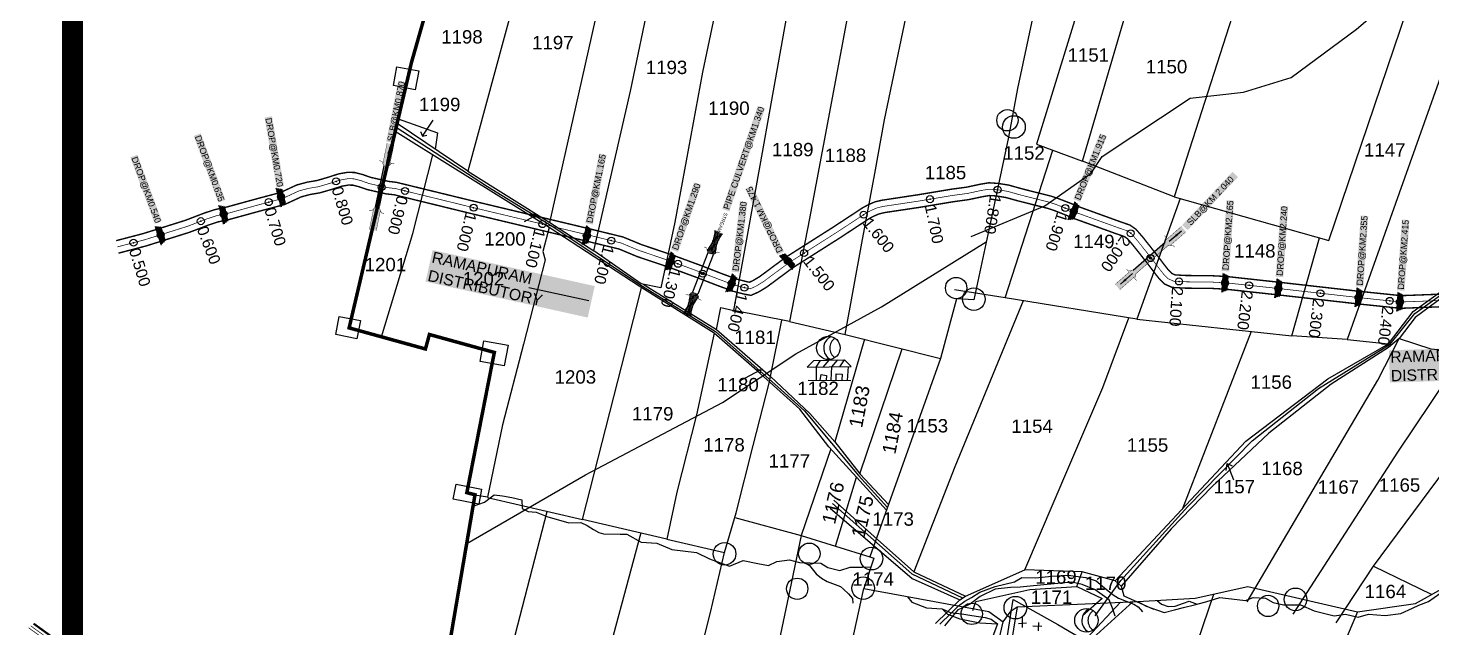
# Model space of a CAD drawing. Header units: inches. Extents: x 194782 to 246112, y 1600383 to 1614216.
# Drawn here: x 194790 to 196787, y 1607416 to 1608269 of the extents above; entities that cross this region are included whole.
import ezdxf
from ezdxf.enums import TextEntityAlignment as Align

# ---------------------------------------------------------------- set-up
doc = ezdxf.new("R2010")
doc.units = ezdxf.units.IN
doc.header["$LTSCALE"] = 15
doc.header["$MEASUREMENT"] = 0
doc.header["$PDMODE"] = 32
doc.header["$PDSIZE"] = 10
doc.linetypes.add('ACAD_ISO02W100', pattern=[15, 12, -3])
doc.linetypes.add('HIDDEN2', pattern=[0.1875, 0.125, -0.0625])
for name, color, linetype in [('BOUNDRY STONES', 240, 'Continuous'), ('CANAL1', 7, 'Continuous'), ('CSMark', 72, 'Continuous'), ('PAPER SIZE', 5, 'Continuous'), ('PLOTS', 7, 'Continuous'), ('PLOTS NO', 7, 'Continuous'), ('ROADS', 1, 'Continuous'), ('STREAMS', 4, 'Continuous'), ('STRUCTURE', 5, 'Continuous'), ('text2', 7, 'Continuous'), ('VILLAGE', 7, 'Continuous'), ('VILLAGE BOUNDAY', 5, 'Continuous'), ('wells', 7, 'Continuous')]:
    doc.layers.add(name, color=color, linetype=linetype)
doc.styles.get("Standard").update_dxf_attribs({"font": 'arial.ttf'})
doc.dimstyles.get("Standard").update_dxf_attribs({"dimtxt": 0.18, "dimasz": 0.18, "dimexe": 0.18, "dimexo": 0.0625, "dimgap": 0.09, "dimtad": 0, "dimtih": 1, "dimtoh": 1, "dimdec": 4, "dimzin": 0, "dimdsep": 46, "dimtxsty": 'Standard', "dimcen": 0.09, "dimadec": 0, "dimazin": 0, "dimtfac": 1, "dimtdec": 4, "dimtofl": 0, "dimtmove": 0, "dimatfit": 3, "dimfxl": 1, "dimtolj": 1, "dimtzin": 0, "dimarcsym": 0})

# ---------------------------------------------------------------- blocks, each defined once
blk = doc.blocks.new('DROP')
h = blk.add_hatch()
h.set_pattern_fill('ANSI31', color=1, scale=10, angle=45)
h.set_pattern_definition([(90, (-324.4107, -25.7687), (-1.25, 0), [])])
h.paths.add_polyline_path([(-9.9, -4.3), (-13.8, 4.1), (13.8, 4.1), (10.2, -4.3)])
at = {"layer": 'STRUCTURE', "color": 5, "const_width": 0.49}
blk.add_lwpolyline([(-9.9, -4.3), (-13.8, 4.1), (13.8, 4.1), (10.2, -4.3), (-9.9, -4.3)], dxfattribs=at)
at = {"layer": 'STRUCTURE', "color": 5}
blk.add_circle((0, 0), 1.33, dxfattribs=at)
blk = doc.blocks.new('SLB')
at = {"layer": 'STRUCTURE'}
h = blk.add_hatch(dxfattribs=at)
h.set_pattern_fill('DOTS', color=6, scale=20, angle=320.3722, style=0)
h.set_pattern_definition([(320.372247934, (-159.4327, -72.9564), (1.2786241598, 0.5641323054), [0, -1.25])])
h.paths.add_polyline_path([(769699.5, 1706871.1), (769699.5, 1706861.1), (769729.1, 1706861.1), (769732.1, 1706863.1), (769792.1, 1706863.1), (769795.1, 1706861.1), (769824.7, 1706861.1), (769824.7, 1706871.1), (769795.1, 1706871.1), (769792.1, 1706869.1), (769732.1, 1706869.1), (769729.1, 1706871.1)])
at = {"layer": 'STRUCTURE', "color": 6, "linetype": 'ACAD_ISO02W100', "ltscale": 0.5, "const_width": 0.5}
for points in [[(769699.5, 1706871.1), (769729.1, 1706871.1)], [(769699.5, 1706861.1), (769729.1, 1706861.1)], [(769795.1, 1706871.1), (769824.7, 1706871.1)], [(769795.1, 1706861.1), (769824.7, 1706861.1)]]:
    blk.add_lwpolyline(points, dxfattribs=at)
at = {"layer": 'STRUCTURE', "color": 6, "const_width": 0.628}
for points in [[(769726.1, 1706877.1), (769726.1, 1706873.1), (769732.1, 1706869.1), (769792.1, 1706869.1), (769798.1, 1706873.1), (769798.1, 1706877.1)], [(769726.1, 1706855.1), (769726.1, 1706859.1), (769732.1, 1706863.1), (769792.1, 1706863.1), (769798.1, 1706859.1), (769798.1, 1706855.1)]]:
    blk.add_lwpolyline(points, dxfattribs=at)
at = {"layer": 'STRUCTURE', "color": 6}
blk.add_lwpolyline([(769732.1, 1706863.1), (769792.1, 1706863.1)], dxfattribs=at)
blk.add_lwpolyline([(769732.1, 1706863.1), (769792.1, 1706863.1)], dxfattribs=at)
at = {"layer": 'STRUCTURE', "color": 0}
blk.add_circle((769762.1, 1706866.1), 1.24, dxfattribs=at)
for points in [[(769703.8, 1706866), (769726.7, 1706866)], [(769818.6, 1706865.8), (769795.7, 1706865.8)]]:
    blk.add_leader(points, dimstyle='Standard', override={"dimasz": 10, "dimgap": 0.09, "dimtad": 0}, dxfattribs=at)
blk = doc.blocks.new('UT')
at = {"layer": 'STRUCTURE'}
h = blk.add_hatch(dxfattribs=at)
h.set_pattern_fill('DASH', color=150, scale=8, angle=-39.6278, style=0)
h.set_pattern_definition([(320.372247933, (-4370.464, -6260.8811), (1.40800153113, 0.132407282), [1, -1])])
h.paths.add_polyline_path([(765163, 1700681.9), (765165.6, 1700680.6), (765167.2, 1700680.3), (765169.1, 1700680), (765172.4, 1700679.6), (765176.4, 1700679.3), (765179.5, 1700679.5), (765183.1, 1700679.9), (765187.7, 1700680.9), (765188.9, 1700681.2), (765193.1, 1700682.2), (765196.1, 1700680.2), (765196.1, 1700672.2), (765193.1, 1700670.2), (765190.5, 1700670.8), (765188.1, 1700671.3), (765185.5, 1700671.8), (765183.6, 1700672.1), (765181, 1700672.5), (765180.3, 1700672.5), (765178.5, 1700672.6), (765176.7, 1700672.6), (765174.6, 1700672.5), (765172.5, 1700672.3), (765170.4, 1700672), (765168.5, 1700671.7), (765166.1, 1700671.2), (765165, 1700670.8), (765163, 1700669.7)])
h.paths.add_polyline_path([(765259.1, 1700682.2), (765256.1, 1700680.2), (765256.1, 1700672.2), (765259.1, 1700670.2), (765261.9, 1700671), (765264.4, 1700671.6), (765266.4, 1700672), (765269.1, 1700672.5), (765272.7, 1700673), (765276.1, 1700673.1), (765278.6, 1700672.9), (765281.2, 1700672.7), (765283.9, 1700672.3), (765286.4, 1700671.9), (765288, 1700671.3), (765289.2, 1700670.6), (765289.1, 1700682.7), (765287.6, 1700681.8), (765285.7, 1700681.2), (765283, 1700680.7), (765281.2, 1700680.4), (765276.7, 1700679.9), (765272.7, 1700679.9), (765268.7, 1700680.3), (765264.8, 1700681), (765261.2, 1700681.7)])
at = {"layer": 'STRUCTURE', "color": 150, "const_width": 0.628}
for points in [[(765190.1, 1700688.2), (765190.1, 1700684.2), (765196.1, 1700680.2), (765256.1, 1700680.2), (765262.1, 1700684.2), (765262.1, 1700688.2)], [(765190.1, 1700664.2), (765190.1, 1700668.2), (765196.1, 1700672.2), (765256.1, 1700672.2), (765262.1, 1700668.2), (765262.1, 1700664.2)]]:
    blk.add_lwpolyline(points, dxfattribs=at)
at = {"layer": 'STRUCTURE', "color": 150}
for points in [[(765196.1, 1700680.2), (765256.1, 1700680.2)], [(765196.1, 1700672.2), (765256.1, 1700672.2)], [(765196.1, 1700672.2), (765256.1, 1700672.2)]]:
    blk.add_lwpolyline(points, dxfattribs=at)
at = {"layer": 'STRUCTURE', "color": 0}
blk.add_circle((765226.1, 1700676.2), 1.89, dxfattribs=at)
at = {"layer": 'STRUCTURE', "color": 150}
for points in [[(765163, 1700681.9), (765164.4, 1700681.1), (765167.9, 1700680.2), (765171.2, 1700679.8), (765176.1, 1700679.4), (765184.7, 1700680.3), (765193.1, 1700682.2)], [(765163, 1700669.7), (765164.3, 1700670.6), (765167.8, 1700671.6), (765171.2, 1700672.1), (765176, 1700672.6), (765184.7, 1700672), (765193.1, 1700670.2)], [(765289.1, 1700682.7), (765287.8, 1700681.9), (765284.3, 1700680.9), (765280.9, 1700680.4), (765276.1, 1700679.8), (765267.4, 1700680.5), (765259.1, 1700682.2)], [(765289.2, 1700670.6), (765287.8, 1700671.4), (765284.2, 1700672.3), (765280.9, 1700672.7), (765276.1, 1700673.1), (765267.4, 1700672.2), (765259.1, 1700670.2)]]:
    blk.add_spline(points, degree=3, dxfattribs=at)
at = {"layer": 'STRUCTURE', "color": 0}
blk.add_text('STREAM', height=5, dxfattribs=at).set_placement((765148.2, 1700675.8), align=Align.MIDDLE_CENTER)
for points in [[(765190.9, 1700676), (765164.2, 1700675.8)], [(765289.3, 1700676.7), (765265.4, 1700676.4)]]:
    blk.add_leader(points, dimstyle='Standard', override={"dimasz": 10, "dimgap": 0.09, "dimtad": 0}, dxfattribs=at)

msp = doc.modelspace()

# ---------------------------------------------------------------- linework, layer by layer
at = {"layer": 'BOUNDRY STONES', "color": 1}
for points in [[(195314.9, 1608214), (195345.9, 1608208.1), (195340.8, 1608181.4), (195309.8, 1608187.3)], [(195232.7, 1607859), (195262.9, 1607853.2), (195258, 1607827.4), (195227.8, 1607833.2)], [(195438.7, 1607824.6), (195473.2, 1607818.1), (195467.5, 1607788.6), (195433.1, 1607795.2)], [(195399.1, 1607620.4), (195435.2, 1607613.5), (195431.2, 1607592.3), (195395, 1607599.2)]]:
    msp.add_lwpolyline(points, close=True, dxfattribs=at)
at = {"layer": 'BOUNDRY STONES', "color": 5}
for points in [[(196205.1, 1607416.8), (196204.7, 1607432)], [(196199, 1607422.5), (196210.6, 1607423.3)], [(196219.5, 1607419.3), (196232.4, 1607418.8)], [(196227.7, 1607424), (196227.4, 1607412.2)]]:
    msp.add_lwpolyline(points, dxfattribs=at)
at = {"layer": 'BOUNDRY STONES', "color": 1}
for centre, radius in [((196183.5, 1608138), 15.2), ((196192.7, 1608128.4), 16.1), ((196110.5, 1607899.4), 15.2), ((196135.7, 1607883.7), 16.1), ((195781, 1607521.6), 16.1), ((195901.6, 1607521.7), 15.2), ((195990, 1607514.7), 16.1), ((195978.2, 1607472.8), 16.1), ((195884.3, 1607471.8), 15.2), ((196593.4, 1607456.8), 16.1), ((196132.6, 1607436.2), 15.2), ((196194.8, 1607445), 16.1), ((196554.4, 1607447.5), 15.2)]:
    msp.add_circle(centre, radius, dxfattribs=at)
at = {"layer": 'CANAL1', "color": 200}
for points, const_width in [([(194915.3, 1607966.8), (194953.6, 1607976.8), (195013.8, 1607995.7), (195041.5, 1608006.3), (195055.7, 1608010.9), (195072.2, 1608014.5), (195119.3, 1608027.4), (195148.9, 1608035.2), (195172.4, 1608046), (195187.3, 1608050), (195201, 1608052.3), (195216.5, 1608056.8), (195225.8, 1608059.8), (195231.7, 1608061.7), (195244.2, 1608063.9), (195254.7, 1608063.7), (195266, 1608060.8), (195277.7, 1608056.7), (195302.7, 1608051.1), (195314.3, 1608049.7), (195424.2, 1608022.9), (195589.4, 1607983.5), (195636.5, 1607972), (195663, 1607961.1), (195707.8, 1607946), (195747, 1607931.6), (195777.6, 1607919.7), (195798.4, 1607912.1), (195812, 1607908.6), (195816.4, 1607907.7), (195821.2, 1607909.9), (195831.1, 1607915.8), (195867.9, 1607943.1), (195934.4, 1607985.3), (195973.9, 1608011.2), (195976.9, 1608013.2), (195985.1, 1608017.7), (195994.7, 1608021.9), (196004.4, 1608024.2), (196057.2, 1608032.2), (196104.7, 1608040.1), (196125, 1608042.8), (196145.2, 1608047.1), (196157.2, 1608049.1), (196168.9, 1608048.3), (196170.8, 1608048.1), (196185.3, 1608045.8), (196202, 1608041.1), (196221.8, 1608036), (196244.8, 1608030.3), (196255.7, 1608026.7), (196273.6, 1608019.8), (196282.9, 1608015.8), (196344.3, 1607993.6), (196357.9, 1607988.9), (196366.3, 1607983), (196375.9, 1607972), (196396.4, 1607946.1), (196406.5, 1607932.7), (196412.5, 1607925.1), (196417.4, 1607920.2), (196422.1, 1607918.1), (196437.1, 1607917.3), (196474.7, 1607916.9), (196495.6, 1607915.8), (196571.5, 1607907.5), (196684.8, 1607894.7), (196728.3, 1607890.2), (196743.4, 1607888.6), (196812.9, 1607891.2)], 2), ([(194918.6, 1607949), (194958.6, 1607959.5), (195019.7, 1607978.7), (195047.5, 1607989.3), (195060.3, 1607993.5), (195076.5, 1607997), (195124, 1608010), (195155.1, 1608018.2), (195178.5, 1608029), (195191.1, 1608032.4), (195205.1, 1608034.8), (195221.8, 1608039.6), (195231.3, 1608042.6), (195236.1, 1608044.2), (195245.6, 1608045.8), (195252.3, 1608045.7), (195260.8, 1608043.5), (195272.7, 1608039.4), (195299.7, 1608033.3), (195311.1, 1608032), (195420, 1608005.4), (195585.1, 1607966), (195630.9, 1607954.9), (195656.6, 1607944.2), (195701.8, 1607929), (195740.7, 1607914.7), (195771.3, 1607902.9), (195793.1, 1607894.9), (195808, 1607891), (195818.5, 1607889), (195829.6, 1607893.9), (195841.1, 1607900.9), (195878.1, 1607928.3), (195944.2, 1607970.2), (195983.8, 1607996.2), (195986.2, 1607997.8), (195993, 1608001.5), (196000.5, 1608004.7), (196007.9, 1608006.6), (196060, 1608014.4), (196107.4, 1608022.3), (196128, 1608025.1), (196148.5, 1608029.4), (196158.1, 1608031), (196167, 1608030.4), (196168, 1608030.3), (196181.4, 1608028.1), (196197.3, 1608023.7), (196217.4, 1608018.6), (196239.8, 1608013), (196249.7, 1608009.8), (196266.8, 1608003.1), (196276.2, 1607999), (196338.3, 1607976.6), (196349.7, 1607972.7), (196354.2, 1607969.6), (196362, 1607960.5), (196382.2, 1607935.1), (196392.2, 1607921.8), (196399, 1607913.1), (196407.1, 1607905.1), (196417.9, 1607900.3), (196436.5, 1607899.3), (196474.2, 1607898.9), (196494.1, 1607897.8), (196569.5, 1607889.6), (196682.9, 1607876.8), (196726.5, 1607872.3), (196742.8, 1607870.6), (196813.7, 1607873.3)], 2), ([(194797.9, 1607422.3), (194833.1, 1607396.9)], 3)]:
    msp.add_lwpolyline(points, dxfattribs=dict(at, const_width=const_width))
at = {"layer": 'CANAL1', "color": 1, "linetype": 'HIDDEN2', "ltscale": 4, "const_width": 1}
for points in [[(194917, 1607957.9), (194956.1, 1607968.1), (195016.8, 1607987.2), (195044.5, 1607997.8), (195058, 1608002.2), (195074.4, 1608005.7), (195121.6, 1608018.7), (195152, 1608026.7), (195175.4, 1608037.5), (195189.2, 1608041.2), (195203.1, 1608043.5), (195219.2, 1608048.2), (195228.6, 1608051.2), (195233.9, 1608052.9), (195244.9, 1608054.9), (195253.5, 1608054.7), (195263.4, 1608052.2), (195275.2, 1608048), (195301.2, 1608042.2), (195312.7, 1608040.9), (195422.1, 1608014.1), (195587.2, 1607974.8), (195633.7, 1607963.5), (195659.8, 1607952.7), (195704.8, 1607937.5), (195743.8, 1607923.1), (195774.4, 1607911.3), (195795.7, 1607903.5), (195810, 1607899.8), (195817.4, 1607898.3), (195825.4, 1607901.9), (195836.1, 1607908.4), (195873, 1607935.7), (195939.3, 1607977.8), (195978.8, 1608003.7), (195981.6, 1608005.5), (195989.1, 1608009.6), (195997.6, 1608013.3), (196006.2, 1608015.4), (196058.6, 1608023.3), (196106.1, 1608031.2), (196126.5, 1608033.9), (196146.8, 1608038.3), (196157.7, 1608040), (196168, 1608039.4), (196169.4, 1608039.2), (196183.4, 1608037), (196199.7, 1608032.4), (196219.6, 1608027.3), (196242.3, 1608021.7), (196252.7, 1608018.2), (196270.2, 1608011.5), (196279.5, 1608007.4), (196341.3, 1607985.1), (196353.8, 1607980.8), (196360.2, 1607976.3), (196368.9, 1607966.2), (196389.3, 1607940.6), (196399.4, 1607927.2), (196405.7, 1607919.1), (196412.2, 1607912.6), (196420, 1607909.2), (196436.8, 1607908.3), (196474.4, 1607907.9), (196494.9, 1607906.8), (196570.5, 1607898.6), (196683.8, 1607885.8), (196727.4, 1607881.2), (196743.1, 1607879.6), (196813.3, 1607882.2)], [(194790.5, 1607416.6), (194827.8, 1607389.7)]]:
    msp.add_lwpolyline(points, dxfattribs=at)
at = {"layer": 'CANAL1', "color": 5, "const_width": 1}
msp.add_lwpolyline([(194793.8, 1607419.1), (194830.1, 1607392.9)], dxfattribs=at)
at = {"layer": 'PLOTS'}
for points in [[(195577.6, 1608662.8), (195505.6, 1608397.3), (195415.7, 1608065.6), (195315.1, 1608133.4)], [(196420.7, 1608029.2), (196640.7, 1607967.1), (196761, 1608322.7), (196834.5, 1608307.2), (196899.8, 1608609.7)], [(195532.3, 1607992.6), (195594.8, 1607952.3), (195647.1, 1608179.5), (195676.1, 1608318), (195698.3, 1608424.2)], [(195790.7, 1608402.6), (195749.7, 1608206.2), (195726.4, 1608080.4), (195710.3, 1607993), (195690.1, 1607899.6), (195662.5, 1607905.6), (195594.8, 1607952.3)], [(196317.9, 1608406), (196224.7, 1608104.2), (196290.3, 1608079.9), (196382.5, 1608395.6)], [(195415.7, 1608065.6), (195532.3, 1607992.6), (195573.8, 1608175.5), (195616.8, 1608367.9)], [(195665.3, 1607905), (195769.4, 1607840.5), (195775.9, 1607871.6), (195794.4, 1607867.7), (195813.7, 1607974.2), (195832.6, 1608078.9), (195847.5, 1608161.2), (195886.1, 1608379)], [(196529.1, 1608366.8), (196420.7, 1608029.2), (196290.3, 1608079.9)], [(195969, 1608357.6), (195930.2, 1608149.7), (195902, 1607998.3), (195873.4, 1607851.7), (195794.4, 1607867.7)], [(195873.4, 1607851.7), (195952.7, 1607833.5), (195976.5, 1607963.2), (195994.6, 1608062.5), (196008.6, 1608138.6), (196050, 1608336)], [(196837.4, 1608306.4), (196667, 1607826.4), (196588.3, 1607831.7), (196627.5, 1607970.8)], [(196220.3, 1608289.8), (196197.9, 1608183.1), (196185.2, 1608114), (196158.3, 1607988.6), (196135.6, 1607882.8), (196111.2, 1607884.2), (196088.2, 1607799.4), (195987.8, 1607517.2), (195993.4, 1607515.2), (195978.9, 1607472.1), (196157, 1607439.5), (196177.6, 1607424.9), (196188.8, 1607440.7), (196197.4, 1607446), (196369.2, 1607453.9), (196450.7, 1607458.5), (196525.3, 1607475), (196681.4, 1607439.1), (196764.2, 1607450.7), (196801.3, 1607471.8)], [(195316.6, 1608139.9), (195372.7, 1608120.1), (195369.3, 1608096.8)], [(196011.4, 1607583.6), (195968.6, 1607630.6), (195929.4, 1607673.6), (195888.2, 1607727.4), (195827.2, 1607781.5), (195766.4, 1607835.5), (195659.5, 1607902), (195531.6, 1607985.5), (195394.5, 1608070.7), (195312.4, 1608121.8)], [(197274.7, 1608114.5), (197084.9, 1608030.8), (196983.4, 1607986), (196825.4, 1607902.9), (196763.8, 1607857.4), (196740.6, 1607827.6), (196725.4, 1607814.9), (196644.2, 1607762.7), (196555.2, 1607692.9), (196474.1, 1607616.8), (196416.5, 1607557.2), (196345.1, 1607475.6), (196349.2, 1607462), (196391.4, 1607443)], [(196667, 1607826.4), (196725.5, 1607820), (196760.7, 1607866.2), (196818.8, 1607907.8), (196887.1, 1607945), (196988.3, 1607996.7), (197116.8, 1608053.6), (197223.2, 1608100.8), (197280.2, 1608125.5)], [(195293, 1607830), (195337.3, 1607977), (195365.7, 1608088.6)], [(196180.4, 1607885.4), (196248.2, 1608095.5)], [(196429.4, 1608026.7), (196367.4, 1607855), (196588.3, 1607831.7)], [(195531.6, 1607985.5), (195522.6, 1607951.5), (195525.8, 1607939.6), (195494.7, 1607819.5), (195465.1, 1607705), (195443.7, 1607602), (195425.8, 1607605.1)], [(195443.6, 1607601.4), (195578.9, 1607570.3), (195640, 1607809.6), (195663, 1607899.8)], [(196367.4, 1607855), (196180.4, 1607885.4), (196108.2, 1607897.1)], [(196205.8, 1607881.2), (196108.8, 1607645.2), (196050.1, 1607495.8), (196123.6, 1607461.5), (196208.4, 1607498.6)], [(195698.9, 1607542.6), (195780.8, 1607523.3), (195797.6, 1607580), (195821.5, 1607675.5), (195844.9, 1607765.9), (195846.3, 1607773.8), (195862.5, 1607853.9)], [(196336.7, 1607483), (196289.8, 1607496.1), (196208.4, 1607498.6), (196270.9, 1607645.2), (196319, 1607758.1), (196356, 1607856.9)], [(195766.4, 1607835.5), (195741.2, 1607719.2), (195713, 1607609.4), (195698.9, 1607542.6), (195578.9, 1607570.3)], [(195769.4, 1607840.5), (195846.3, 1607773.8), (195902.5, 1607721.1), (195938, 1607680.8), (195973.9, 1607634.8), (196014.4, 1607591.8)], [(195952.7, 1607833.5), (196088.2, 1607799.4)], [(196530.2, 1607837.8), (196431.9, 1607584.8)], [(196524.5, 1607453.5), (196623.2, 1607620.4), (196710.6, 1607768.3), (196740.6, 1607827.6), (196785.7, 1607812.8), (196834.4, 1607808.6), (196738.5, 1607665.9), (196589.3, 1607435.9)], [(195980.2, 1607826.6), (195938, 1607680.8)], [(195973.6, 1607635.2), (196033.8, 1607813.1)], [(196345.1, 1607475.6), (196336.7, 1607483), (196437.9, 1607591.2), (196522.5, 1607681.7), (196639.4, 1607770.5), (196725.5, 1607820)], [(196704.5, 1607504.1), (196806.9, 1607641.9), (196893.8, 1607758.9), (196923.8, 1607799.2), (196910.5, 1607803.5), (196836.3, 1607814.7), (196834.4, 1607808.6)], [(195932.2, 1607670.6), (195890, 1607547.4), (195873.8, 1607470.2), (195856.8, 1607389.3), (195835.3, 1607314.3), (195814.4, 1607229.3), (195773.2, 1607085), (195752.8, 1607013.5), (195842.6, 1606972.9), (195879.6, 1607097), (195901.3, 1607169.8), (195932.7, 1607286.7), (195965, 1607407.3), (195978.9, 1607472.1)], [(195938.9, 1607532.3), (195968.6, 1607630.6)], [(196050.1, 1607495.8), (195998.6, 1607541.9), (195936.6, 1607597.6)], [(195434.1, 1607217.1), (195528.5, 1607581.9)], [(195795.6, 1607573.2), (195890, 1607547.4), (195987.8, 1607517.2)], [(195931.3, 1607586.3), (196048, 1607486.6), (196115.8, 1607456.1), (196123.6, 1607461.5)], [(195661.8, 1607551.2), (195602.6, 1607331.6), (195566.6, 1607194.3), (195551.5, 1607197.5), (195547.8, 1607187.4), (195462.6, 1607209.5)], [(195566.6, 1607194.3), (195692.2, 1607167.9), (195735.6, 1607338.3), (195761.1, 1607438.3), (195780.8, 1607523.3)], [(196282.4, 1607475.2), (196289.8, 1607496.1)], [(196651, 1607423.6), (196704.5, 1607504.1), (196786.2, 1607464.3)], [(196134.2, 1607440.8), (196138.6, 1607453.7), (196215.3, 1607470.9), (196282.4, 1607475.2), (196318.1, 1607458.1), (196290.3, 1607433.2)], [(196115.8, 1607456.1), (196081, 1607422.6)], [(196197.4, 1607446), (196172.2, 1607293.2), (196202.9, 1607285.9), (196203.5, 1607292.8), (196264.2, 1607312.1), (196278.9, 1607364.7), (196297.3, 1607402.7), (196344.5, 1607452.7)], [(196362.5, 1607453.6), (196310.4, 1607406.6), (196300, 1607388.6), (196283.9, 1607361.9), (196272.5, 1607312.5), (196264.2, 1607312.1)], [(196275.5, 1607145.4), (196398.8, 1607114.4), (196427, 1607190.1), (196387.7, 1607200.2), (196446.3, 1607373.8), (196476.9, 1607464.3)], [(196681.4, 1607439.1), (196605.6, 1607260.5), (196560.6, 1607159.3), (196427, 1607190.1)], [(196046.1, 1607252.9), (196147.5, 1607220.1), (196166.1, 1607292.3), (196168.9, 1607318.7), (196155.7, 1607329.1), (196177.6, 1607424.9)]]:
    msp.add_lwpolyline(points, dxfattribs=at)
at = {"layer": 'PLOTS NO'}
for points in [[(195351.1, 1608115.4), (195366.5, 1608138.2)], [(195348.3, 1608122.1), (195351.1, 1608115.4), (195357.5, 1608116.9)], [(195512.7, 1608002.9), (195495.7, 1607993.6)], [(195509, 1608005.3), (195512.7, 1608002.9), (195510.7, 1607999.8)], [(195832.6, 1607783.3), (195801.5, 1607766.5)], [(195827.5, 1607783.1), (195832.6, 1607783.3), (195831.7, 1607778.9)], [(196494.5, 1607640), (196496.3, 1607650.1), (196503.4, 1607646.7)], [(196496.3, 1607650.1), (196505, 1607626.7)]]:
    msp.add_lwpolyline(points, dxfattribs=at)
at = {"layer": 'ROADS'}
for points in [[(196308.2, 1607433.3), (196344.6, 1607483.5), (196440.1, 1607588.6), (196531.5, 1607682.1), (196626.2, 1607756.4), (196728.1, 1607819.4), (196763.2, 1607863.2), (196825.4, 1607907.9), (196897.8, 1607945.3), (196973.9, 1607985.1), (197028.9, 1608010.4), (197102.3, 1608044.1), (197187.1, 1608080.6), (197282.4, 1608121), (197318.8, 1608191.6), (197392.2, 1608271.8), (197477, 1608356.8), (197510.4, 1608383.8), (197569.2, 1608423.8), (197613, 1608491.5), (197635.7, 1608557.4), (197645.2, 1608671.7), (197649.5, 1608723.8), (197667.5, 1608767.7)], [(196132, 1607972.9), (196236.7, 1608016.1), (196302.5, 1608062.6), (196318.1, 1608086.5), (196443.4, 1608169.2), (196519.3, 1608177.9), (196587.3, 1608198.7), (196680.3, 1608267.4), (196758.9, 1608335.1), (196838.2, 1608383.7), (196960.7, 1608417.7), (197028.5, 1608451.6), (197151.7, 1608472.2), (197203, 1608480.7), (197264.7, 1608480.6), (197365.6, 1608455.6), (197413, 1608461.2), (197465.1, 1608430.5), (197501.1, 1608409.3), (197525.8, 1608394.3)], [(195313.8, 1608128.1), (195443.8, 1608043.6), (195535.5, 1607987.2), (195664, 1607901.9), (195768, 1607837.8), (195856.8, 1607758.9), (195894.9, 1607724.7), (195971.7, 1607633.1), (196012.7, 1607587.2)], [(195414.1, 1607536.4), (195583.2, 1607634), (195778, 1607736.5), (195882.3, 1607806.1), (196004.1, 1607872.9), (196153.3, 1607965.3)], [(195934.4, 1607592.9), (196047.2, 1607493.3), (196119.7, 1607458.8)], [(196173.4, 1607341.1), (196185.3, 1607417.3), (196191.5, 1607456.5), (196255.2, 1607421.2), (196299, 1607395.6)]]:
    msp.add_lwpolyline(points, dxfattribs=at)
at = {"layer": 'STREAMS'}
for points in [[(195423.1, 1607589.4), (195439.2, 1607595.2), (195453.4, 1607605.3), (195465, 1607604.1), (195478.1, 1607601.6), (195492.4, 1607598.2), (195493.1, 1607586.1), (195501.6, 1607581.5), (195513, 1607580.6), (195529.5, 1607574.2), (195544.5, 1607569.9), (195559.6, 1607565.5), (195576.4, 1607565.9), (195585.5, 1607561.8), (195594.6, 1607556), (195602.2, 1607552), (195608.5, 1607550.2), (195632.3, 1607549.7), (195642.1, 1607549.5), (195662.3, 1607537.9), (195684.7, 1607536.8), (195706, 1607527.6), (195740.9, 1607523.3), (195759.5, 1607514.2), (195788.2, 1607503.9), (195807.3, 1607511.9), (195828.5, 1607507.8), (195843.4, 1607505), (195855.2, 1607510.6), (195873.5, 1607513), (195887.6, 1607509.3), (195918, 1607508.3), (195927.9, 1607502.3), (195944.9, 1607498), (195959.6, 1607502.7), (195977.1, 1607502.8), (195989.3, 1607502.9)], [(195897.4, 1607507.3), (195901.7, 1607504.8), (195911.3, 1607493), (195918.7, 1607487), (195926.9, 1607482.4), (195945.9, 1607475.2), (195950.4, 1607471.5), (195957.1, 1607464.8), (195962.8, 1607458), (195963.5, 1607451.2)], [(196087.3, 1607421.4), (196103.6, 1607437), (196113.8, 1607447.5), (196122.8, 1607454.1), (196132.4, 1607459.6), (196144.3, 1607466.8), (196166, 1607475.2), (196193.7, 1607481.7), (196204, 1607487.9), (196223.4, 1607487.2), (196246.6, 1607489.6), (196269.9, 1607491), (196295.1, 1607487.7), (196309.7, 1607483.3), (196321.6, 1607473.2), (196334.1, 1607463.4), (196341.5, 1607458.4), (196363.3, 1607450), (196369.6, 1607446.2), (196375.5, 1607439.3)], [(196336.6, 1607432.8), (196333, 1607444.1), (196328.2, 1607456.3), (196308.1, 1607470.3), (196289.9, 1607478), (196274.9, 1607481.1), (196249.9, 1607478.8), (196215.7, 1607475.5), (196201.8, 1607474.1), (196188, 1607473.6), (196165.9, 1607471.3), (196144.5, 1607460.9), (196130.7, 1607450.6), (196117.4, 1607443.8), (196112.7, 1607442), (196094.1, 1607419)], [(196041.4, 1607460.6), (196047.3, 1607452.9), (196068.4, 1607444.7), (196090.4, 1607443.3), (196098, 1607435.9), (196115.5, 1607429.1), (196144.4, 1607423.6), (196169.2, 1607422), (196162.8, 1607404.3), (196158.9, 1607394.6), (196158.4, 1607386.7), (196158, 1607380.6), (196152.5, 1607374.3), (196147.1, 1607368), (196146.6, 1607357.7), (196146.3, 1607352.2), (196142.5, 1607332.7), (196137.2, 1607284.9)], [(196369.2, 1607453.9), (196381, 1607447.2), (196397.1, 1607441.6), (196406.6, 1607438.3), (196421.3, 1607442), (196434.1, 1607445.2), (196449.6, 1607449), (196465.8, 1607453.1), (196485.8, 1607459.5), (196510.4, 1607456.6), (196522.4, 1607455.1), (196532.9, 1607459.4), (196550.7, 1607458.6), (196561.5, 1607452.3), (196576, 1607449.2), (196600.4, 1607448.8), (196620.1, 1607440.7), (196648.5, 1607433.5), (196664.4, 1607435.9), (196682.3, 1607431.7), (196697.1, 1607435.7), (196720.8, 1607433.7), (196743.4, 1607436.9), (196759.9, 1607444.5), (196768.9, 1607448.7), (196782.6, 1607453.9), (196798.5, 1607465.1)], [(196396.5, 1607455.4), (196402.7, 1607449.9), (196412.2, 1607446.7), (196422, 1607447.1), (196434.1, 1607451.3), (196442, 1607454), (196453.3, 1607450)], [(196090.4, 1607443.3), (196102, 1607437.9), (196118.8, 1607436), (196132.7, 1607433.8), (196151.8, 1607430.8), (196160.2, 1607428.5), (196169.2, 1607422)]]:
    msp.add_lwpolyline(points, dxfattribs=at)
at = {"layer": 'text2', "color": 5, "const_width": 30}
msp.add_lwpolyline([(194853.2, 1613707.6), (204080.9, 1613707.6), (204080.9, 1603407.5), (194853.2, 1603407.5)], close=True, dxfattribs=at)
at = {"layer": 'text2', "color": 3}
for p in [(195228.3, 1608051.1), (195293, 1608043, 53), (195150, 1608029, 55), (196169.4, 1608039.2), (195068.3, 1608004.4), (195978.8, 1608003.7), (196277.8, 1608008.2), (194978.6, 1607975.2), (195585, 1607974, 52), (196387, 1607942, 44), (195704, 1607937, 51), (195871, 1607938, 48), (195750, 1607920, 50), (195791, 1607906, 49), (196492.9, 1607906.9), (196568.9, 1607898.8), (196683, 1607886, 41), (196727.4, 1607881.2), (196741.8, 1607879.8)]:
    msp.add_point(p, dxfattribs=at)
at = {"layer": 'text2', "color": 2, "linetype": 'Continuous'}
for p in [(195326.3, 1608037.5), (196073.3, 1608025.8), (195132.5, 1608021.6), (195424, 1608013.7), (196265.8, 1608013.2), (195035.8, 1607994.5), (195521.9, 1607990.3), (194940, 1607963.9), (195619.7, 1607966.9), (196358.9, 1607977.3), (195894.2, 1607949.2), (195714.7, 1607933.9), (196427.6, 1607908.8), (196527.3, 1607903.3), (195809.3, 1607900), (196628.8, 1607892)]:
    msp.add_point(p, dxfattribs=at)
at = {"layer": 'VILLAGE', "color": 5}
for points in [[(195898.5, 1607786.7), (195908.1, 1607796.3), (195951.4, 1607797.5), (195961, 1607787.7)], [(195898.5, 1607786.7), (195961, 1607787.7)], [(195911.3, 1607786.9), (195917.7, 1607796.6)], [(195921.5, 1607787.1), (195929.7, 1607796.9)], [(195932.8, 1607768.4), (195933.8, 1607787.3)], [(195933.8, 1607787.3), (195942, 1607797.3)], [(195945, 1607787.5), (195951.4, 1607797.5)], [(195956.8, 1607787.7), (195955.4, 1607768.2)], [(195899.8, 1607768.6), (195960.7, 1607768.2)], [(195911.3, 1607786.9), (195911.1, 1607768.5)], [(195917, 1607768.5), (195918.5, 1607776.6), (195925.8, 1607775.2), (195925.7, 1607768.4)], [(195939.6, 1607768.3), (195939.9, 1607777.5), (195948.2, 1607777.2), (195947.9, 1607768.3)]]:
    msp.add_lwpolyline(points, dxfattribs=at)
at = {"layer": 'VILLAGE BOUNDAY', "linetype": 'ACAD_ISO02W100', "ltscale": 0.2}
msp.add_lwpolyline([(195386.2, 1607373, 5, 5, 0), (195425.9, 1607605.5, 5, 5, 0), (195414.3, 1607608.5, 5, 5, 0), (195444.3, 1607761.8, 5, 5, 0), (195453.4, 1607807.9, 5, 5, 0), (195361, 1607833.4, 5, 5, 0), (195355.4, 1607812.8, 5, 5, 0), (195246.8, 1607842.8, 5, 5, 0), (195293.1, 1608039.9, 5, 5, 0), (195315.1, 1608133.4, 5, 5, 0), (195335.7, 1608220.9, 5, 5, 0), (195393.4, 1608423.1, 5, 5, 0)], format="xyseb", dxfattribs=at)
at = {"layer": 'wells', "color": 0}
for centre in [(195928.7, 1607814.3), (196295.9, 1607427)]:
    msp.add_circle(centre, 16.7, dxfattribs=at)
for centre, radius, start, end in [((195940.4, 1607813.9), 18.4, 115.0904, 241.1165), ((195947.4, 1607814.1), 16.7, 123.4288, 235.4836), ((196307.7, 1607426.6), 18.4, 115.0904, 241.1165), ((196314.7, 1607426.8), 16.7, 123.4288, 235.4836)]:
    msp.add_arc(centre, radius, start, end, dxfattribs=at)

# ---------------------------------------------------------------- block references
at = {"layer": 'STRUCTURE', "color": 0}
for name, p, rotation in [('SLB', (-1321899.7, 2705335.9, 53), 258.3984930217491), ('UT', (-1112769.2, 2936696.9, 50), 248.7854598230477), ('SLB', (-347934.3, 3399488.8, 44), 221.1746415462659)]:
    msp.add_blockref(name, p, dxfattribs=dict(at, rotation=rotation))
at = {"layer": 'text2', "color": 2, "linetype": 'Continuous'}
for p, rotation in [((195150, 1608029, 55), 104.1358342072247), ((195068.3, 1608004.4), 103.2763033013944), ((196277.8, 1608008.2), 68.59006950337213), ((194978.6, 1607975.2), 107.7565985506316), ((195585, 1607974, 52), 76.72778947244986), ((195704, 1607937, 51), 70.93702394706223), ((195871, 1607938, 48), 133.244927463685), ((195790.9, 1607905.9, 49), 70.22679795849692), ((196492.9, 1607906.9), 85.54884123473428), ((196568.9, 1607898.8), 82.45164871111972), ((196683, 1607886, 41), 83.35951347647179), ((196741.8, 1607879.8), 85.73827425016279)]:
    msp.add_blockref('DROP', p, dxfattribs=dict(at, rotation=rotation))

# ---------------------------------------------------------------- texts
at = {"layer": 'CSMark', "color": 1}
for s, rotation, p in [('0.800', 286.6952, (195229.3, 1608043.1)), ('0.900', 255.8776, (195323, 1608030.1)), ('1.800', 261.0252, (196166.8, 1608031.5)), ('0.700', 286.8976, (195133.6, 1608013.5)), ('1.700', 281.761, (196073.6, 1608017.7)), ('1.900', 252.0582, (196262, 1608006)), ('0.600', 290.764, (195037.3, 1607986.5)), ('1.000', 255.8776, (195420.8, 1608006.2)), ('1.600', 308.4614, (195982.7, 1607996.6)), ('1.100', 255.8776, (195518.6, 1607982.9)), ('2.000', 235.8106, (196353.3, 1607971.4)), ('0.500', 286.7174, (194941, 1607955.9)), ('1.200', 255.8776, (195616.5, 1607959.4)), ('1.500', 308.4614, (195898.2, 1607942.1)), ('1.300', 255.8776, (195711.4, 1607926.5)), ('1.400', 255.8776, (195806.3, 1607891.9)), ('2.100', 265.9072, (196425.7, 1607900.6)), ('2.200', 263.0013, (196525, 1607895.5)), ('2.300', 263.0013, (196626.5, 1607884.2)), ('2.400', 263.0013, (196725.1, 1607873.5))]:
    msp.add_text(s, height=16, rotation=rotation, dxfattribs=at).set_placement(p, align=Align.MIDDLE_LEFT)
at = {"layer": 'PLOTS NO'}
for s, p in [('1198', (195377.8, 1608247.1)), ('1197', (195507.1, 1608238.9)), ('1151', (196269, 1608221.3)), ('1193', (195668.9, 1608203.7)), ('1150', (196380.3, 1608204.7)), ('1199', (195346.1, 1608151)), ('1190', (195757.6, 1608145.7)), ('1189', (195848.5, 1608086.8)), ('1188', (195923.5, 1608078.7)), ('1152', (196177.5, 1608081.9)), ('1147', (196690.8, 1608086.3)), ('1185', (196065.8, 1608054.1)), ('1200', (195439, 1607959.8)), ('1149', (196276.9, 1607956.2)), ('1148', (196505.9, 1607942.7)), ('1201', (195268.9, 1607923.3)), ('1202', (195408.5, 1607903.3)), ('1181', (195794.8, 1607819.9)), ('1203', (195539.2, 1607763.5)), ('1180', (195770.6, 1607752.6)), ('1156', (196529.2, 1607756.2)), ('1182', (195884.5, 1607747.4)), ('1179', (195649.2, 1607711.2)), ('1153', (196040, 1607694.1)), ('1154', (196189, 1607693.5)), ('1178', (195750.7, 1607667)), ('1155', (196353.3, 1607666.7)), ('1177', (195843.7, 1607644.2)), ('1168', (196544.6, 1607633.4)), ('1165', (196711.8, 1607609.9)), ('1157', (196476.7, 1607607.6)), ('1167', (196624.7, 1607607)), ('1173', (195991.3, 1607561.5)), ('1174', (195962.8, 1607476.3)), ('1169', (196223, 1607479)), ('1170', (196293.7, 1607470.3)), ('1171', (196216.6, 1607450.4)), ('1164', (196691.7, 1607458.5))]:
    msp.add_text(s, height=19, dxfattribs=at).set_placement(p)
for s, rotation, p in [('1183', 79.1853, (195976.6, 1607699.6)), ('1184', 79.1853, (196023.9, 1607662.2)), ('1176', 76.8925, (195938, 1607562.5)), ('1175', 76.8925, (195979.8, 1607543.1))]:
    msp.add_text(s, height=19.37, rotation=rotation, dxfattribs=at).set_placement(p)
at = {"layer": 'STRUCTURE', "color": 5, "attachment_point": 1, "bg_fill": 1, "box_fill_scale": 1.1, "bg_fill_color": 7, "bg_fill_true_color": 16777215, "bg_fill_transparency": 0}
for s, insert, char_height, width, rotation in [('\\pi0.3274;SLB@KM0.870', (195300.7, 1608108.5), 9, 86.339, 78.8443), ('\\pi0.52999;PIPE CULVERT@KM1.340', (195778.7, 1608012.5), 9, 153.403, 70.8722), ('\\pi0.52999;DROP@KM0.720', (195136.4, 1608142.6), 9, 98.9, 279.698), ('\\pi0.52999;DROP@KM0.635', (195035.3, 1608118.2), 9, 98.998, 290.2199), ('\\pi0.52999;DROP@KM1.915', (196278.4, 1608026.5), 9, 98.998, 67.9358), ('\\pi0.52999;DROP@KM0.540', (194945.1, 1608087.8), 9, 98.9, 290.2199), ('\\pi0.52999;DROP@KM1.165', (195584, 1607992.5), 9, 98.998, 78.8443), ('\\pi0.57911;DROP@KM1.290', (195705.8, 1607955), 9, 98.998, 70.8722), ('\\pi6.56931;SLB@KM 2.040', (196433.3, 1607989.1), 9, 102.316, 46.5493), ('\\pi0.52999;DROP@KM 1.475', (195856.3, 1607947.9), 9, 102.491, 115.885), ('\\pi0.57911;DROP@KM1.380', (195792, 1607923.7), 9, 98.998, 83.3247), ('\\pi0.52999;DROP@KM2.165', (196489.1, 1607924.7), 9, 98.998, 85.9974), ('\\pi0.57911;DROP@KM2.240', (196566.1, 1607916.5), 9, 98.998, 85.9974), ('\\pi0.52999;DROP@KM2.355', (196680, 1607902.9), 9, 98.998, 85.9974), ('\\pi0.52999;DROP@KM2.415', (196738.6, 1607897.1), 9, 98.998, 85.9974), ('{\\C1;RAMAPURAM DISTRIBUTORY}', (195366.8, 1607951.5), 16, 233.066, 347.4924), ('{\\C1;RAMAPURAM DISTRIBUTORY}', (196727.9, 1607809.4), 16, 233.066, 1.7377)]:
    msp.add_mtext(s, dxfattribs=dict(at, insert=insert, char_height=char_height, width=width, rotation=rotation))

# ---------------------------------------------------------------- leaders
at = {"layer": 'PAPER SIZE', "color": 1}
msp.add_leader([(195588, 1607881.3), (195502.4, 1607899.9)], dimstyle='Standard', override={"dimasz": 40, "dimgap": 0.09, "dimtad": 0, "dimtfill": 2, "dimtfillclr": 5}, dxfattribs=at)

doc.saveas('drawing.dxf')
